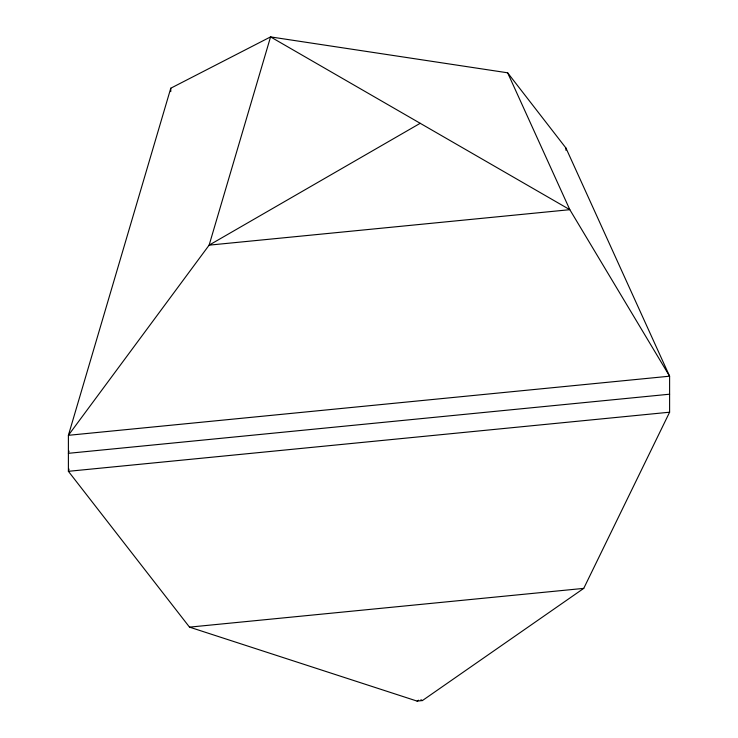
<?xml version="1.0" encoding="UTF-8"?>
<svg xmlns="http://www.w3.org/2000/svg" width="738" height="738" viewBox="0 0 738 738"><rect width="100%" height="100%" fill="white"/><g stroke="black" fill="none" stroke-linecap="round" stroke-linejoin="round"><path stroke-width="1.11" d="M170.782 91.577L170.782 88.209L270.56 36.9L507.643 72.804L565.954 148.052L669.606 376.195L669.606 412.201L583.74 588.38L422.394 700.574L417.09 701.1L189.509 627.134L68.394 471.314L68.394 435.309L170.782 88.209M69.049 451.103L68.394 453.316L669.606 394.203M69.04 469.1L68.394 471.314L669.606 412.201M420.199 123.301L209.131 245.145L68.394 435.309L669.606 376.195L569.828 209.684L507.643 72.804M417.09 701.1L418.64 700.205M189.509 627.134L583.74 588.38M420.928 699.735L422.394 700.574M565.954 148.052L565.954 150.303M270.56 36.9L209.131 245.145L569.828 209.684L270.56 36.9"/></g></svg>
